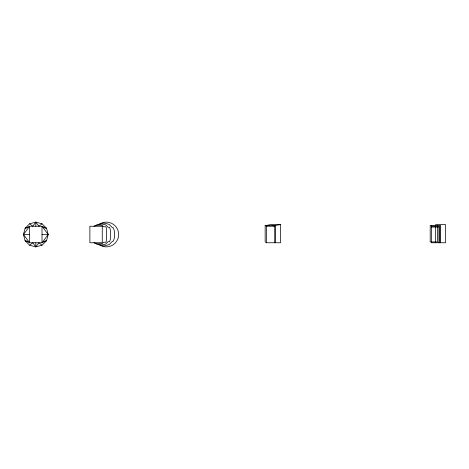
<?xml version="1.0" encoding="UTF-8"?>
<svg xmlns="http://www.w3.org/2000/svg" width="469" height="469" viewBox="0 0 469 469"><rect width="100%" height="100%" fill="white"/><g stroke="black" fill="none" stroke-linecap="round" stroke-linejoin="round"><path stroke-width="0.7" d="M43.775 241.441L46.548 240.691L42.017 242.754L29.641 242.754L23.45 234.5L25.109 228.309L29.641 223.777L35.826 222.124L42.017 223.777L46.548 228.309L48.207 234.5L46.548 240.691L42.017 245.223L35.826 246.876L29.641 245.223L25.109 240.691L23.45 234.5L29.641 226.246L42.017 226.246L46.548 228.309L43.775 227.559M42.017 223.777L38.921 226.246L35.826 222.124L32.736 226.246L29.641 223.777M29.641 245.223L32.736 242.754L35.826 246.876L38.921 242.754L42.017 245.223M48.207 234.5L42.017 242.754L42.017 226.246L48.207 234.5L42.017 234.5M94.005 226.386L94.761 225.63L96.309 225.214L100.946 225.214L102.494 225.63L103.626 226.762L105.947 226.762L106.363 228.309L106.363 240.691L105.947 242.239L103.626 242.239L102.494 243.37L100.946 243.786L96.309 243.786L94.761 243.37L94.005 242.614M95.635 225.917L96.544 225.014A12.065 12.065 0 0 1 105.83 225.014L108.093 227.277L109.64 227.277L110.467 230.373L110.467 238.627L109.64 241.723L108.093 241.723L105.83 243.986A12.065 12.065 0 0 1 96.544 243.986L95.635 243.083M27.882 227.559L25.109 228.309L29.641 226.246L29.641 242.754L25.109 240.691L27.882 241.441M98.326 224.399L102.969 223.156L104.517 223.156L109.16 224.399L112.56 227.793L113.334 227.793A17.107 17.107 0 0 1 113.334 241.207L112.56 241.207L109.16 244.601L104.517 245.844L102.969 245.844L98.326 244.601M266.48 225.425L270.601 224.598L280.509 224.598L280.509 242.754L266.48 242.754L265.155 241.928L265.155 225.425L275.555 225.425L280.509 224.598M265.155 225.425L266.48 226.246L274.728 226.246L274.728 242.754M431.521 226.246L439.775 226.246L439.775 242.754M431.521 227.072L438.949 227.072L438.949 242.754M23.45 234.5L29.641 234.5M274.365 242.42L275.555 242.754L275.555 225.425M272.583 225.425L274.728 226.246M440.596 242.754L440.596 225.425L430.196 225.425L430.196 241.928L437.624 241.928L437.624 225.425M435.648 242.754L435.648 224.598L445.55 224.598L445.55 242.754L431.521 242.754L431.521 225.425M266.48 226.246L266.48 242.754M35.826 222.124L35.826 226.246M35.826 242.754L35.826 246.876M100.114 223.777A12.376 12.376 0 0 1 118.68 234.5A12.376 12.376 0 0 1 100.114 245.223M102.26 226.246L89.878 226.246L89.878 242.754L102.26 242.754L102.26 226.246"/></g></svg>
